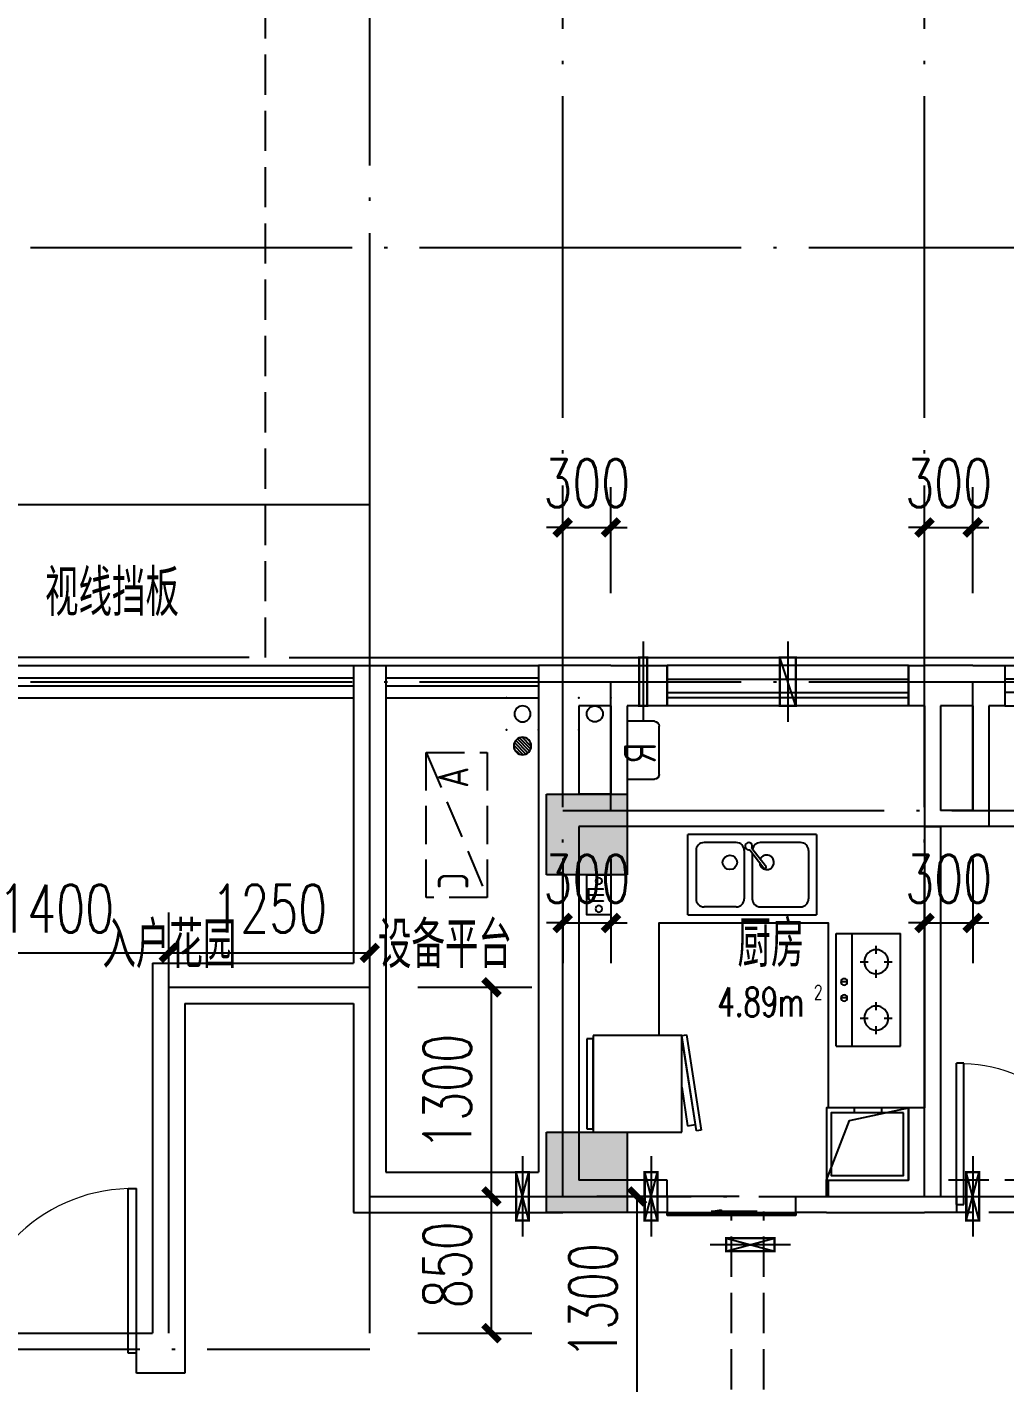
# Model space of a CAD drawing. Extents: x 41972 to 370663, y -1070170 to -56660.
# Drawn here: x 260716 to 266797, y -126546 to -118116 of the extents above; entities that cross this region are included whole.
import ezdxf

# ---------------------------------------------------------------- set-up
doc = ezdxf.new("R2010")
doc.units = 0
doc.header["$LTSCALE"] = 1000
doc.header["$MEASUREMENT"] = 0
for name, pattern in [('110-bz$0$DASH', [0.35, 0.25, -0.1]), ('CG-BZC$0$DASH', [0.35, 0.25, -0.1]), ('DASH', [0.35, 0.25, -0.1]), ('DOTE', [2.42, 2, -0.2, 0.02, -0.2]), ('loutai2-osc$0$DASH', [0.35, 0.25, -0.1])]:
    doc.linetypes.add(name, pattern=pattern)
doc.layers.get('Defpoints').update_dxf_attribs({"color": 250})
for name, color, linetype in [('110-bz$0$A-WALL-墙', 4, 'Continuous'), ('110-bz$0$A-WINDOW-门窗', 2, 'Continuous'), ('110-bz$0$A-排烟道', 8, 'Continuous'), ('110-bz$0$A-栏杆、扶手', 163, 'Continuous'), ('110-bz$0$A-洁具及厨具', 157, 'Continuous'), ('110-bz$0$A-看线（阳台、空调板、线脚、雨棚等）', 11, 'Continuous'), ('110-bz$0$A-空调', 157, '110-bz$0$DASH'), ('A-AXIS_轴号', 3, 'Continuous'), ('A-COLUMN_结构柱', 4, 'Continuous'), ('A-DOTE_轴线', 215, 'DOTE'), ('A-METAL_金属构件', 137, 'Continuous'), ('A-OVER_看线', 253, 'Continuous'), ('A-PUB_DIM_细部尺寸', 64, 'Continuous'), ('A-PUB_HATCH_柱填充', 9, 'Continuous'), ('A-WALL-墙', 4, 'Continuous'), ('A-套管', 140, 'Continuous'), ('A-投影线', 5, 'DASH'), ('A-看线（阳台、空调板、线脚、雨棚等）', 11, 'Continuous'), ('CG-BZC$0$A-套管', 140, 'Continuous'), ('HXwz$0$A-房间名称', 31, 'Continuous'), ('loutai2-osc$0$A-房间名称', 31, 'Continuous'), ('loutai2-osc$0$A-投影线', 5, 'loutai2-osc$0$DASH'), ('loutai2-osc$0$A-看线（阳台、空调板、线脚、雨棚等）', 11, 'Continuous'), ('SG-BZC$0$A-立管', 6, 'Continuous'), ('WALL', 9, 'Continuous')]:
    doc.layers.add(name, color=color, linetype=linetype)
doc.styles.add('110-bz$0$UDG-ALL-01', font='tssdeng.shx', dxfattribs={"width": 0.8, "bigfont": 'hztxt.shx'})
doc.styles.add('_TCH_DIM_T3', font='SIMPLEX', dxfattribs={"width": 0.705882, "bigfont": 'GBCBIG.shx'})
doc.styles.add('HXwz$0$_TCH_SPACE', font='SIMPLEX', dxfattribs={"bigfont": 'GBCBIG'})
doc.styles.add('loutai2-osc$0$_TCH_SPACE', font='SIMPLEX', dxfattribs={"bigfont": 'GBCBIG'})
doc.dimstyles.new('_TCH_ARCH&&100', dxfattribs={"dimtxt": 297.5, "dimasz": 100, "dimexe": 250, "dimexo": 300, "dimgap": 126.25, "dimtad": 1, "dimdec": 0, "dimzin": 0, "dimdsep": 46, "dimtxsty": '_TCH_DIM_T3', "dimblk": 'ARCHTICK', "dimcen": 0.09, "dimclrt": 7, "dimazin": 2, "dimtfac": 1, "dimtdec": 0, "dimtix": 1, "dimtmove": 2, "dimatfit": 3, "dimfxl": 100, "dimtolj": 1, "dimtzin": 0, "dimarcsym": 0})

# ---------------------------------------------------------------- blocks, each defined once
blk = doc.blocks.new('loutai2-osc')
at = {"layer": '110-bz$0$A-栏杆、扶手'}
for p, q in [((3850, 125), (1400, 125)), ((3850, 75), (1400, 75))]:
    blk.add_line(p, q, dxfattribs=at)
at = {"layer": 'A-看线（阳台、空调板、线脚、雨棚等）', "color": 8}
blk.add_line((2050, 250), (3850, 250), dxfattribs=at)
at = {"layer": 'loutai2-osc$0$A-投影线'}
blk.add_lwpolyline([(16150, 200), (16150, 6450, 0.414214), (15500, 7100), (2600, 7100, 0.414214), (1950, 6450), (1950, 200)], format="xyb", dxfattribs=at)
at = {"layer": 'loutai2-osc$0$A-看线（阳台、空调板、线脚、雨棚等）'}
for p, q in [((3850, 200), (1400, 200)), ((3850, 0), (1400, 0))]:
    blk.add_line(p, q, dxfattribs=at)
blk.add_lwpolyline([(1300, 250), (1300, 1200), (5200, 1200)], dxfattribs=at)
blk = doc.blocks.new('110-bz$0$A-Kitchen-111')
at = {"layer": '110-bz$0$A-排烟道'}
for p, q in [((420, 335), (450, 335)), ((420, 165), (450, 165))]:
    blk.add_line(p, q, dxfattribs=at)
for points in [[(450, 0), (450, 510), (0, 510), (0, 0)], [(420, 30), (420, 480), (30, 480), (30, 30)]]:
    blk.add_lwpolyline(points, close=True, dxfattribs=at)
blk.add_lwpolyline([(0, 510), (371.7, 366.1), (450, 0)], dxfattribs=at)
blk = doc.blocks.new('110-bz$0$A-Kitchen-4')
at = {"layer": '110-bz$0$A-洁具及厨具'}
for p, q in [((-400, -500), (-400, 0)), ((400, 0), (-400, 0)), ((400, 0), (400, -500)), ((-100, -50), (-300, -50)), ((300, -50), (50, -50)), ((-350, -100), (-350, -400)), ((-50, -100), (-50, -400)), ((-16.2, -94.2), (66.5, -200.7)), ((-3.5, -84.4), (79.2, -190.9)), ((0, -115), (0, -400)), ((350, -100), (350, -400)), ((-400, -500), (400, -500)), ((-100, -450), (-300, -450)), ((50, -450), (300, -450))]:
    blk.add_line(p, q, dxfattribs=at)
for centre, major_axis, start_param, end_param in [((-300, -100), (0, 50), 0.000591, 1.571387), ((-100, -100), (0, 50), 4.711798, 6.282594), ((-22.7, -72.7), (-0.2, 22.5), 4.156064, 9.712232), ((50, -100), (0, 50), -0.000202, 1.373206), ((300, -100), (0, 50), 4.711798, 6.282594), ((-139.5, -173.1), (0, 45), 4.711392, 10.994577), ((89.5, -173.1), (0.1, 45), 1.556657, 7.383522), ((76.5, -200.5), (0, 10), 1.588727, 6.019143), ((-300, -400), (0, 50), 1.570205, 3.141002), ((-100, -400), (0, 50), 3.142184, 4.71298), ((50, -400), (0, 50), 1.570205, 3.141002), ((300, -400), (0, 50), 3.142184, 4.71298)]:
    blk.add_ellipse(centre, major_axis=major_axis, ratio=1, start_param=start_param, end_param=end_param, dxfattribs=at)
blk = doc.blocks.new('110-bz$0$A-Kitchen-1')
at = {"layer": '110-bz$0$A-洁具及厨具'}
for p, q in [((-350, -100), (350, -100)), ((-350, -500), (-350, -100)), ((-175, -200), (-175, -150)), ((175, -200), (175, -150)), ((350, -500), (350, -100)), ((-275, -250), (-225, -250)), ((-125, -250), (-75, -250)), ((75, -250), (125, -250)), ((225, -250), (275, -250)), ((-175, -350), (-175, -300)), ((175, -350), (175, -300)), ((-350, -400), (350, -400)), ((-350, -500), (350, -500)), ((-50, -430), (-50, -470)), ((50, -430), (50, -470))]:
    blk.add_line(p, q, dxfattribs=at)
for centre, radius in [((-175, -250), 75), ((175, -250), 75), ((-50, -450), 20), ((50, -450), 20)]:
    blk.add_circle(centre, radius, dxfattribs=at)
blk = doc.blocks.new('110-bz$0$燃气挂表')
at = {"layer": '110-bz$0$A-洁具及厨具'}
blk.add_lwpolyline([(0, 0), (0, -150), (250, -150), (250, 0)], close=True, dxfattribs=at)
for centre in [(39.1, -75), (212.2, -75)]:
    blk.add_circle(centre, 20, dxfattribs=at)
at = {"layer": '110-bz$0$A-洁具及厨具', "style": '110-bz$0$UDG-ALL-01', "width": 0.8}
blk.add_text('m', height=150, dxfattribs=at).set_placement((72.4, -109.5))
blk = doc.blocks.new('110-bz$0$A-Kitchen-5')
at = {"layer": '110-bz$0$A-洁具及厨具'}
for p, q in [((-180, 0), (-180, 170)), ((-150, 200), (150, 200)), ((180, 170), (180, 0)), ((180, 0), (-180, 0))]:
    blk.add_line(p, q, dxfattribs=at)
for centre, start, end in [((-150, 170), 90, 180), ((150, 170), 0, 90)]:
    blk.add_arc(centre, 30, start, end, dxfattribs=at)
at = {"layer": '110-bz$0$A-洁具及厨具', "style": '110-bz$0$UDG-ALL-01', "width": 0.8}
blk.add_text('R', height=200, rotation=180, dxfattribs=at).set_placement((46.5, 180.5))
blk = doc.blocks.new('110-bz$0$A-Kitchen-6')
at = {"layer": '110-bz$0$A-洁具及厨具'}
for p, q in [((-288.4, 761.1), (-293, 731.5)), ((304.6, 669.6), (-288.4, 761.1)), ((-293, 731.5), (300, 640)), ((-261.1, 676.9), (-253.6, 725.4)), ((-21.7, 640), (-261.1, 676.9)), ((-253.6, 725.4), (263.3, 645.7)), ((-300, 640), (300, 640)), ((-300, 90), (-300, 640)), ((263.3, 645.7), (262.4, 640)), ((300, 640), (304.6, 669.6)), ((300, 640), (300, 90)), ((300, 90), (-300, 90)), ((-280, 90), (280, 90)), ((-280, 50), (-280, 90)), ((280, 90), (280, 50)), ((280, 50), (-280, 50))]:
    blk.add_line(p, q, dxfattribs=at)
blk = doc.blocks.new('110-bz$0$冰箱1')
at = {"layer": '110-bz$0$A-洁具及厨具', "xscale": -1, "rotation": 180}
blk.add_blockref('110-bz$0$A-Kitchen-6', (0, 0), dxfattribs=at)
blk = doc.blocks.new('110-bz$0$ktsw')
at = {"layer": '110-bz$0$A-空调'}
blk.add_line((0, 0), (950, -400), dxfattribs=at)
blk.add_lwpolyline([(0, -400), (950, -400), (950, 0), (0, 0)], close=True, dxfattribs=at)
at = {"layer": '110-bz$0$A-洁具及厨具', "style": '110-bz$0$UDG-ALL-01', "width": 0.8}
for s, p in [('A', (93.9, -276.2)), ('C', (785.1, -276.2))]:
    blk.add_text(s, height=200, dxfattribs=at).set_placement(p)
blk = doc.blocks.new('110-bz$0$$DorLib2D$00000129')
at = {"color": 0, "linetype": 'Continuous'}
for p, q in [((-0.5, 0.545), (-0.5, 0.687)), ((-0.5, 0.687), (0.5, 0.687)), ((0.5, 0.687), (0.5, 0.545)), ((0.5, 0.545), (-0.5, 0.545)), ((-0.5, 0.5), (-0.5, 0.545)), ((0.5, 0.5), (0.5, 0.545)), ((-0.2, 0.437), (0.158, 0.437)), ((0.08, 0.341), (0.08, 0.437)), ((0.158, 0.437), (0.08, 0.341))]:
    blk.add_line(p, q, dxfattribs=at)
blk = doc.blocks.new('110-bz$0$$WINLIB2D$00000001')
at = {"color": 0}
for points in [[(-0.5, 0.5), (-0.5, -0.5)], [(-0.5, 0.5), (0.5, 0.5)], [(0.5, -0.5), (0.5, 0.5)], [(0.5, 0.1667), (-0.5, 0.1667)], [(0.5, -0.1667), (-0.5, -0.1667)], [(-0.5, -0.5), (0.5, -0.5)]]:
    blk.add_lwpolyline(points, dxfattribs=at)
blk = doc.blocks.new('110-bz$0$$DorLib2D$00000001')
for p, q in [((0.45, 0.975), (0.5, 0.975)), ((0.45, 0), (0.45, 0.975)), ((0.5, 0), (0.5, 0.975)), ((0.5, 0), (0.45, 0))]:
    blk.add_line(p, q)
at = {"lineweight": 13}
blk.add_arc((0.475, 0), 0.975, 91.46928, 180, dxfattribs=at)
blk = doc.blocks.new('110-bz')
at = {"layer": '110-bz$0$A-WALL-墙'}
for p, q in [((5300, 7900), (5100, 7900)), ((5100, 7900), (5100, 7650)), ((5300, 7900), (5600, 7900)), ((5700, 7900), (5600, 7900)), ((5700, 7650), (5700, 7900)), ((7550, 7900), (7200, 7900)), ((7200, 7900), (7200, 7650)), ((7550, 7900), (8000, 7900)), ((8000, 7900), (8000, 7000)), ((8950, 7900), (8950, 5900)), ((9150, 7900), (8950, 7900)), ((9150, 7900), (9150, 6050)), ((5100, 7650), (5200, 7650)), ((5200, 7650), (5200, 6900)), ((5300, 7650), (5300, 7000)), ((5300, 7650), (5500, 7650)), ((5500, 7650), (5500, 7000)), ((5600, 7650), (5600, 6900)), ((5600, 7650), (5700, 7650)), ((7200, 7650), (7450, 7650)), ((7450, 7650), (7450, 6900)), ((7550, 7650), (7550, 7100)), ((7550, 7650), (7750, 7650)), ((7750, 7650), (7750, 7100)), ((7550, 7100), (7750, 7100)), ((5300, 7000), (5500, 7000)), ((8000, 7000), (8000, 4750)), ((5200, 6900), (5600, 6900)), ((5500, 6900), (5500, 5150)), ((5600, 6900), (5500, 6900)), ((5600, 6900), (5600, 5150)), ((7450, 6900), (7750, 6900)), ((7750, 6900), (7750, 4700)), ((10400, 6050), (9150, 6050)), ((10400, 6050), (10400, 3750)), ((8950, 5900), (8950, 4750)), ((10200, 5800), (9150, 5800)), ((9150, 5800), (9150, 4500)), ((10200, 5800), (10200, 3500)), ((8950, 4750), (8000, 4750)), ((7200, 4600), (7200, 4700)), ((7200, 4700), (7750, 4700)), ((5500, 4600), (5400, 4600)), ((5400, 4600), (5400, 4500)), ((6400, 4600), (6210, 4600)), ((6400, 4500), (6400, 4600)), ((7200, 4600), (7200, 4500)), ((5400, 4500), (5600, 4500)), ((6210, 4500), (6400, 4500)), ((7200, 4500), (7850, 4500)), ((9150, 4500), (7850, 4500)), ((10500, 3750), (10400, 3750)), ((10500, 3500), (10500, 3750)), ((10200, 3500), (10500, 3500))]:
    blk.add_line(p, q, dxfattribs=at)
at = {"layer": '110-bz$0$A-WINDOW-门窗'}
for p, q in [((3800, 6900), (5500, 6900)), ((5400, 4600), (4500, 4600)), ((7200, 4500), (6400, 4500)), ((11550, 3750), (10500, 3750))]:
    blk.add_line(p, q, dxfattribs=at)
blk.add_lwpolyline([(5600, 6900), (7700, 6900)], dxfattribs=at)
at = {"layer": '110-bz$0$A-栏杆、扶手'}
for p, q in [((8950, 7825), (8000, 7825)), ((8950, 7775), (8000, 7775)), ((5700, 7700), (7200, 7700)), ((5700, 7650), (7200, 7650))]:
    blk.add_line(p, q, dxfattribs=at)
at = {"layer": '110-bz$0$A-洁具及厨具'}
for points in [[(7250, 5600), (7250, 6300), (6200, 6300), (6200, 5150)], [(6200, 4700), (6200, 4600), (6200, 4600)]]:
    blk.add_lwpolyline(points, dxfattribs=at)
at = {"layer": '110-bz$0$A-看线（阳台、空调板、线脚、雨棚等）'}
for p, q in [((8950, 7900), (8000, 7900)), ((8950, 7700), (8000, 7700))]:
    blk.add_line(p, q, dxfattribs=at)
at = {"layer": 'A-WALL-墙'}
for p, q in [((5500, 5150), (5500, 4600)), ((5600, 5150), (5700, 5150)), ((5700, 5150), (5700, 4700)), ((6210, 4700), (5700, 4700)), ((6210, 4600), (6210, 4700)), ((6210, 4500), (5600, 4500))]:
    blk.add_line(p, q, dxfattribs=at)
at = {"layer": 'A-投影线'}
for p, q in [((3800, 4700), (5500, 4700)), ((4600, 4500), (5400, 4500)), ((6600, 3400), (6600, 4506.2)), ((6800, 3400), (6800, 4506.2))]:
    blk.add_line(p, q, dxfattribs=at)
at = {"layer": '110-bz$0$A-WINDOW-门窗', "yscale": 250, "zscale": 250}
for p, xscale in [((4700, 7775), -800), ((6450, 7775), 1500)]:
    blk.add_blockref('110-bz$0$$WINLIB2D$00000001', p, dxfattribs=dict(at, xscale=xscale))
at = {"layer": '110-bz$0$A-WINDOW-门窗', "rotation": 180}
for name, p, xscale, yscale, zscale in [('110-bz$0$$DorLib2D$00000001', (4950, 4550), -900, -900, 100), ('110-bz$0$$DorLib2D$00000001', (11025, 3625), 1050, -1050, 250), ('110-bz$0$$DorLib2D$00000129', (6800, 4550), -800, 100, 100)]:
    blk.add_blockref(name, p, dxfattribs=dict(at, xscale=xscale, yscale=yscale, zscale=zscale))
at = {"layer": '110-bz$0$A-排烟道', "xscale": -1, "rotation": 270}
blk.add_blockref('110-bz$0$A-Kitchen-111', (5700, 4700), dxfattribs=at)
at = {"layer": '110-bz$0$A-洁具及厨具'}
for name, p, rotation in [('110-bz$0$A-Kitchen-5', (7450, 7373.9), 90), ('110-bz$0$燃气挂表', (7700, 6600), 270), ('110-bz$0$A-Kitchen-1', (5650, 5883.7), 90)]:
    blk.add_blockref(name, p, dxfattribs=dict(at, rotation=rotation))
at = {"layer": '110-bz$0$A-洁具及厨具', "xscale": -1}
blk.add_blockref('110-bz$0$A-Kitchen-4', (6670.9, 6850), dxfattribs=at)
at = {"layer": '110-bz$0$A-洁具及厨具', "xscale": -1, "rotation": 270}
blk.add_blockref('110-bz$0$冰箱1', (7750, 5300), dxfattribs=at)
at = {"layer": '110-bz$0$A-空调', "xscale": 0.95, "yscale": 0.95, "zscale": 0.95, "rotation": 270}
blk.add_blockref('110-bz$0$ktsw', (8698.8, 7360.3), dxfattribs=at)
blk = doc.blocks.new('SG-BZC$0$立管%%c100')
at = {"layer": 'SG-BZC$0$A-立管'}
blk.add_circle((100, -100), 50, dxfattribs=at)
for p in [(0, 0), (200, 0), (0, -200), (200, -200)]:
    blk.add_point(p, dxfattribs=at)
blk = doc.blocks.new('SG-BZC$0$地漏')
at = {"layer": 'SG-BZC$0$A-立管'}
h = blk.add_hatch(dxfattribs=at)
h.set_pattern_fill('ANSI31', color=256, scale=10, style=0)
h.set_pattern_definition([(45, (7991.956, -606365.85), (-11.22532015, 11.22532015), [])])
edge = h.paths.add_edge_path()
edge.add_arc((0, 0), 60, 0, 360)
blk.add_circle((0, 0), 60, dxfattribs=at)
blk = doc.blocks.new('SG-BZC')
at = {"layer": 'SG-BZC$0$A-立管', "xscale": -0.9979199999999996, "yscale": 0.9979199999999996, "zscale": 0.9979199999999996}
blk.add_blockref('SG-BZC$0$立管%%c100', (-3800, 8800), dxfattribs=at)
at = {"layer": 'SG-BZC$0$A-立管', "rotation": 179.9999999999962}
for name, p, xscale, yscale, zscale in [('SG-BZC$0$立管%%c100', (-3350.4, 8600.4), 0.9979199999999996, 0.9979199999999996, 0.9979199999999996), ('SG-BZC$0$地漏', (-3450.2, 8500.2), 0.9071999999999998, 0.9071999999999998, 0.9071999999999998)]:
    blk.add_blockref(name, p, dxfattribs=dict(at, xscale=xscale, yscale=yscale, zscale=zscale))
blk = doc.blocks.new('CG-BZC$0$P-套管（燃气）')
at = {"layer": 'CG-BZC$0$A-套管'}
blk.add_line((250, 0), (-250, 0), dxfattribs=at)
at = {"layer": 'CG-BZC$0$A-套管', "linetype": 'CG-BZC$0$DASH', "ltscale": 0.5, "const_width": 15}
blk.add_lwpolyline([(-150, 25), (150, 25), (150, -25), (-150, -25)], close=True, dxfattribs=at)
blk = doc.blocks.new('CG-BZC$0$P-套管（燃气排风洞）')
at = {"layer": 'CG-BZC$0$A-套管'}
h = blk.add_hatch(dxfattribs=at)
h.set_pattern_fill('ANSI31', color=256, scale=200, angle=180)
h.set_pattern_definition([(225, (-1797883.18, -126410.16), (224.506403, -224.506403), [])])
h.paths.add_polyline_path([(0, 0), (-150, 0), (-150, -50), (0, 0)])
h = blk.add_hatch(dxfattribs=at)
h.set_pattern_fill('ANSI31', color=256, scale=200, angle=180)
h.set_pattern_definition([(225, (2559918.48, 184670.97), (224.506403, -224.506403), [])])
h.paths.add_polyline_path([(0, 0), (150, 0), (150, 50), (0, 0)])
blk.add_line((-250, 0), (250, 0), dxfattribs=at)
at = {"layer": 'CG-BZC$0$A-套管', "const_width": 15}
blk.add_lwpolyline([(150, 50), (-150, 50), (-150, -50), (150, -50)], close=True, dxfattribs=at)
at = {"layer": 'CG-BZC$0$A-套管'}
blk.add_lwpolyline([(150, 50), (-150, -50)], dxfattribs=at)
blk = doc.blocks.new('P-套管（空调预留洞低位）')
at = {"layer": 'A-套管', "ltscale": 0.5}
blk.add_line((250, 0), (-250, 0), dxfattribs=at)
at = {"layer": 'A-套管', "linetype": 'DASH', "ltscale": 0.5, "const_width": 15}
blk.add_lwpolyline([(-150, 40), (150, 40), (150, -40), (-150, -40)], close=True, dxfattribs=at)
at = {"layer": 'A-套管', "ltscale": 0.5}
for points in [[(-150, 40), (150, -40)], [(-150, -40), (150, 40)]]:
    blk.add_lwpolyline(points, dxfattribs=at)
blk = doc.blocks.new('CG-BZC')
at = {"layer": 'A-套管', "xscale": -1, "rotation": 270}
for p in [(3039.7, -3200), (5039.7, -3200), (5839.7, -3200)]:
    blk.add_blockref('P-套管（空调预留洞低位）', p, dxfattribs=at)
at = {"layer": 'A-套管', "xscale": -1}
blk.add_blockref('P-套管（空调预留洞低位）', (4423.1, -3500.4), dxfattribs=at)
at = {"layer": 'CG-BZC$0$A-套管', "xscale": -1}
for name, p, rotation in [('CG-BZC$0$P-套管（燃气排风洞）', (4189.7, 0), 90), ('CG-BZC$0$P-套管（燃气）', (5089.7, 0), 270)]:
    blk.add_blockref(name, p, dxfattribs=dict(at, rotation=rotation))
blk = doc.blocks.new('A$C18840BC2')
at = {"layer": 'A-PUB_HATCH_柱填充'}
for points in [[(3850, 8600), (3850, 8100), (4350, 8100), (4350, 8600), (3850, 8600)], [(3850, 6500), (3850, 6000), (4350, 6000), (4350, 6500), (3850, 6500)]]:
    blk.add_hatch(color=256, dxfattribs=at).paths.add_polyline_path(points)
at = {"layer": 'A-COLUMN_结构柱'}
for p, q in [((3850, 8600), (3850, 8100)), ((4350, 8600), (3850, 8600)), ((4350, 8100), (4350, 8600)), ((3850, 8100), (4350, 8100)), ((3850, 6500), (3850, 6000)), ((4350, 6500), (3850, 6500)), ((4350, 6000), (4350, 6500)), ((3850, 6000), (4350, 6000))]:
    blk.add_line(p, q, dxfattribs=at)
blk = doc.blocks.new('_ArchTick')
at = {"color": 0, "linetype": 'ByBlock', "const_width": 0.4}
blk.add_lwpolyline([(-0.5, -0.5), (0.5, 0.5)], dxfattribs=at)
blk = doc.blocks.new('*D5124')
at = {"layer": 'A-AXIS_轴号', "color": 0, "lineweight": -2, "transparency": 16777216}
for p, q in [((38246.7, 16300), (37363, 16300)), ((37613, 15000), (37613, 16300)), ((38246.7, 15000), (37363, 15000))]:
    blk.add_line(p, q, dxfattribs=at)
at = {"layer": 'Defpoints', "color": 0, "transparency": 16777216}
for p in [(37613, 16300), (38546.7, 16300), (38546.7, 15000)]:
    blk.add_point(p, dxfattribs=at)
at = {"layer": 'A-AXIS_轴号', "color": 0, "lineweight": -2, "transparency": 16777216, "xscale": 100, "yscale": 100, "zscale": 100}
for p, rotation in [((37613, 16300), 90), ((37613, 15000), 270)]:
    blk.add_blockref('_ArchTick', p, dxfattribs=dict(at, rotation=rotation))
at = {"layer": 'A-AXIS_轴号', "color": 7, "transparency": 16777216, "insert": (37338, 15650), "char_height": 297.5, "attachment_point": 5, "rotation": 90, "style": '_TCH_DIM_T3'}
blk.add_mtext('\\A1;1300', dxfattribs=at)
blk = doc.blocks.new('*D5125')
at = {"layer": 'A-AXIS_轴号', "color": 0, "lineweight": -2, "transparency": 16777216}
for p, q in [((36250, 16300), (36957.2, 16300)), ((36707.2, 15450), (36707.2, 16300)), ((36250, 15450), (36957.2, 15450))]:
    blk.add_line(p, q, dxfattribs=at)
at = {"layer": 'Defpoints', "color": 0, "transparency": 16777216}
for p in [(35950, 16300), (36707.2, 16300), (35950, 15450)]:
    blk.add_point(p, dxfattribs=at)
at = {"layer": 'A-AXIS_轴号', "color": 0, "lineweight": -2, "transparency": 16777216, "xscale": 100, "yscale": 100, "zscale": 100}
for p, rotation in [((36707.2, 16300), 90), ((36707.2, 15450), 270)]:
    blk.add_blockref('_ArchTick', p, dxfattribs=dict(at, rotation=rotation))
at = {"layer": 'A-AXIS_轴号', "color": 7, "transparency": 16777216, "insert": (36432.2, 15875), "char_height": 297.5, "attachment_point": 5, "rotation": 90, "style": '_TCH_DIM_T3'}
blk.add_mtext('\\A1;850', dxfattribs=at)
blk = doc.blocks.new('*D5126')
at = {"layer": 'A-AXIS_轴号', "color": 0, "lineweight": -2, "transparency": 16777216}
for p, q in [((36250, 17600), (36957.2, 17600)), ((36707.2, 16300), (36707.2, 17600)), ((36250, 16300), (36957.2, 16300))]:
    blk.add_line(p, q, dxfattribs=at)
at = {"layer": 'Defpoints', "color": 0, "transparency": 16777216}
for p in [(35950, 17600), (36707.2, 17600), (35950, 16300)]:
    blk.add_point(p, dxfattribs=at)
at = {"layer": 'A-AXIS_轴号', "color": 0, "lineweight": -2, "transparency": 16777216, "xscale": 100, "yscale": 100, "zscale": 100}
for p, rotation in [((36707.2, 17600), 90), ((36707.2, 16300), 270)]:
    blk.add_blockref('_ArchTick', p, dxfattribs=dict(at, rotation=rotation))
at = {"layer": 'A-AXIS_轴号', "color": 7, "transparency": 16777216, "insert": (36432.2, 16950), "char_height": 297.5, "attachment_point": 5, "rotation": 90, "style": '_TCH_DIM_T3'}
blk.add_mtext('\\A1;1300', dxfattribs=at)
blk = doc.blocks.new('*D5131')
at = {"layer": 'A-AXIS_轴号', "color": 0, "lineweight": -2, "transparency": 16777216}
for p, q in [((34700, 17410.6), (34700, 18064.5)), ((35950, 17410.6), (35950, 18064.5)), ((34700, 17814.5), (35950, 17814.5))]:
    blk.add_line(p, q, dxfattribs=at)
at = {"layer": 'Defpoints', "color": 0, "transparency": 16777216}
for p in [(35950, 17814.5), (34700, 17110.6), (35950, 17110.6)]:
    blk.add_point(p, dxfattribs=at)
at = {"layer": 'A-AXIS_轴号', "color": 0, "lineweight": -2, "transparency": 16777216, "xscale": 100, "yscale": 100, "zscale": 100, "rotation": 180}
blk.add_blockref('_ArchTick', (34700, 17814.5), dxfattribs=at)
at = {"layer": 'A-AXIS_轴号', "color": 0, "lineweight": -2, "transparency": 16777216, "xscale": 100, "yscale": 100, "zscale": 100}
blk.add_blockref('_ArchTick', (35950, 17814.5), dxfattribs=at)
at = {"layer": 'A-AXIS_轴号', "color": 7, "transparency": 16777216, "insert": (35325, 18089.5), "char_height": 297.5, "attachment_point": 5, "style": '_TCH_DIM_T3'}
blk.add_mtext('\\A1;1250', dxfattribs=at)
blk = doc.blocks.new('*D5132')
at = {"layer": 'A-AXIS_轴号', "color": 0, "lineweight": -2, "transparency": 16777216}
for p, q in [((33300, 17410.6), (33300, 18064.5)), ((34700, 17410.6), (34700, 18064.5)), ((33300, 17814.5), (34700, 17814.5))]:
    blk.add_line(p, q, dxfattribs=at)
at = {"layer": 'Defpoints', "color": 0, "transparency": 16777216}
for p in [(34700, 17814.5), (33300, 17110.6), (34700, 17110.6)]:
    blk.add_point(p, dxfattribs=at)
at = {"layer": 'A-AXIS_轴号', "color": 0, "lineweight": -2, "transparency": 16777216, "xscale": 100, "yscale": 100, "zscale": 100, "rotation": 180}
blk.add_blockref('_ArchTick', (33300, 17814.5), dxfattribs=at)
at = {"layer": 'A-AXIS_轴号', "color": 0, "lineweight": -2, "transparency": 16777216, "xscale": 100, "yscale": 100, "zscale": 100}
blk.add_blockref('_ArchTick', (34700, 17814.5), dxfattribs=at)
at = {"layer": 'A-AXIS_轴号', "color": 7, "transparency": 16777216, "insert": (34000, 18089.5), "char_height": 297.5, "attachment_point": 5, "style": '_TCH_DIM_T3'}
blk.add_mtext('\\A1;1400', dxfattribs=at)
blk = doc.blocks.new('*D5214')
at = {"layer": 'A-PUB_DIM_细部尺寸', "color": 0, "lineweight": -2, "transparency": 16777216}
for p, q in [((37150, 18400), (37150, 17750)), ((37450, 18400), (37450, 17750)), ((37150, 18000), (37050, 18000)), ((37150, 18000), (37450, 18000)), ((37450, 18000), (37550, 18000))]:
    blk.add_line(p, q, dxfattribs=at)
at = {"layer": 'Defpoints', "color": 0, "transparency": 16777216}
for p in [(37150, 18700), (37450, 18700), (37450, 18000)]:
    blk.add_point(p, dxfattribs=at)
at = {"layer": 'A-PUB_DIM_细部尺寸', "color": 0, "lineweight": -2, "transparency": 16777216, "xscale": 100, "yscale": 100, "zscale": 100}
blk.add_blockref('_ArchTick', (37150, 18000), dxfattribs=at)
at = {"layer": 'A-PUB_DIM_细部尺寸', "color": 0, "lineweight": -2, "transparency": 16777216, "xscale": 100, "yscale": 100, "zscale": 100, "rotation": 180}
blk.add_blockref('_ArchTick', (37450, 18000), dxfattribs=at)
at = {"layer": 'A-PUB_DIM_细部尺寸', "color": 7, "transparency": 16777216, "insert": (37300, 18275), "char_height": 297.5, "attachment_point": 5, "style": '_TCH_DIM_T3'}
blk.add_mtext('\\A1;300', dxfattribs=at)
blk = doc.blocks.new('*D5215')
at = {"layer": 'A-PUB_DIM_细部尺寸', "color": 0, "lineweight": -2, "transparency": 16777216}
for p, q in [((39400, 18400), (39400, 17750)), ((39700, 18400), (39700, 17750)), ((39400, 18000), (39300, 18000)), ((39400, 18000), (39700, 18000)), ((39700, 18000), (39800, 18000))]:
    blk.add_line(p, q, dxfattribs=at)
at = {"layer": 'Defpoints', "color": 0, "transparency": 16777216}
for p in [(39400, 18700), (39700, 18700), (39700, 18000)]:
    blk.add_point(p, dxfattribs=at)
at = {"layer": 'A-PUB_DIM_细部尺寸', "color": 0, "lineweight": -2, "transparency": 16777216, "xscale": 100, "yscale": 100, "zscale": 100}
blk.add_blockref('_ArchTick', (39400, 18000), dxfattribs=at)
at = {"layer": 'A-PUB_DIM_细部尺寸', "color": 0, "lineweight": -2, "transparency": 16777216, "xscale": 100, "yscale": 100, "zscale": 100, "rotation": 180}
blk.add_blockref('_ArchTick', (39700, 18000), dxfattribs=at)
at = {"layer": 'A-PUB_DIM_细部尺寸', "color": 7, "transparency": 16777216, "insert": (39550, 18275), "char_height": 297.5, "attachment_point": 5, "style": '_TCH_DIM_T3'}
blk.add_mtext('\\A1;300', dxfattribs=at)
blk = doc.blocks.new('HXwz')
at = {"layer": 'HXwz$0$A-房间名称', "style": 'HXwz$0$_TCH_SPACE'}
for s, p in [('入户花园', (122687.4, 6019.9)), ('设备平台', (124401.5, 6019.9)), ('厨房', (126636.8, 6026.7))]:
    blk.add_text(s, height=289.36, dxfattribs=at).set_placement(p)
at = {"layer": 'HXwz$0$A-房间名称', "style": 'HXwz$0$_TCH_SPACE', "width": 0.705882}
for s, height, p in [('2', 89.2, (127112.1, 5824.5)), ('4.89m', 178.5, (126512.1, 5719.5))]:
    blk.add_text(s, height=height, dxfattribs=at).set_placement(p)
at = {"layer": 'loutai2-osc$0$A-房间名称', "style": 'loutai2-osc$0$_TCH_SPACE'}
blk.add_text('视线挡板', height=289.36, dxfattribs=at).set_placement((122330.4, 8208.3))
blk = doc.blocks.new('e32')
at = {"layer": 'A-OVER_看线'}
blk.add_lwpolyline([(89596.4, 184615.4), (84096.4, 184615.4)], dxfattribs=at)
blk = doc.blocks.new('*D6447')
at = {"layer": 'A-PUB_DIM_细部尺寸', "color": 0, "lineweight": -2, "transparency": 16777216}
for p, q in [((266297, -121636.5), (266297, -120977.3)), ((266597, -121636.5), (266597, -120977.3)), ((266297, -121227.3), (266197, -121227.3)), ((266297, -121227.3), (266597, -121227.3)), ((266597, -121227.3), (266697, -121227.3))]:
    blk.add_line(p, q, dxfattribs=at)
at = {"layer": 'Defpoints', "color": 0, "transparency": 16777216}
for p in [(266597, -121227.3), (266297, -121936.5), (266597, -121936.5)]:
    blk.add_point(p, dxfattribs=at)
at = {"layer": 'A-PUB_DIM_细部尺寸', "color": 0, "lineweight": -2, "transparency": 16777216, "xscale": 100, "yscale": 100, "zscale": 100}
blk.add_blockref('_ArchTick', (266297, -121227.3), dxfattribs=at)
at = {"layer": 'A-PUB_DIM_细部尺寸', "color": 0, "lineweight": -2, "transparency": 16777216, "xscale": 100, "yscale": 100, "zscale": 100, "rotation": 180}
blk.add_blockref('_ArchTick', (266597, -121227.3), dxfattribs=at)
at = {"layer": 'A-PUB_DIM_细部尺寸', "color": 7, "transparency": 16777216, "insert": (266447, -120952.3), "char_height": 297.5, "attachment_point": 5, "style": '_TCH_DIM_T3'}
blk.add_mtext('\\A1;300', dxfattribs=at)
blk = doc.blocks.new('*D6448')
at = {"layer": 'A-PUB_DIM_细部尺寸', "color": 0, "lineweight": -2, "transparency": 16777216}
for p, q in [((264047, -121636.5), (264047, -120977.3)), ((264347, -121636.5), (264347, -120977.3)), ((264047, -121227.3), (263947, -121227.3)), ((264047, -121227.3), (264347, -121227.3)), ((264347, -121227.3), (264447, -121227.3))]:
    blk.add_line(p, q, dxfattribs=at)
at = {"layer": 'Defpoints', "color": 0, "transparency": 16777216}
for p in [(264347, -121227.3), (264047, -121936.5), (264347, -121936.5)]:
    blk.add_point(p, dxfattribs=at)
at = {"layer": 'A-PUB_DIM_细部尺寸', "color": 0, "lineweight": -2, "transparency": 16777216, "xscale": 100, "yscale": 100, "zscale": 100}
blk.add_blockref('_ArchTick', (264047, -121227.3), dxfattribs=at)
at = {"layer": 'A-PUB_DIM_细部尺寸', "color": 0, "lineweight": -2, "transparency": 16777216, "xscale": 100, "yscale": 100, "zscale": 100, "rotation": 180}
blk.add_blockref('_ArchTick', (264347, -121227.3), dxfattribs=at)
at = {"layer": 'A-PUB_DIM_细部尺寸', "color": 7, "transparency": 16777216, "insert": (264197, -120952.3), "char_height": 297.5, "attachment_point": 5, "style": '_TCH_DIM_T3'}
blk.add_mtext('\\A1;300', dxfattribs=at)
blk = doc.blocks.new('A$C5F987C3E')
at = {"layer": 'A-DOTE_轴线'}
for p, q in [((35950, 15450), (35950, 27200)), ((37150, 16300), (37150, 27200)), ((39400, 16300), (39400, 27200)), ((4800, 22200), (50100, 22200)), ((4800, 19500), (50100, 19500)), ((37450, 18700), (37450, 19500)), ((39700, 18700), (39700, 19500)), ((37150, 18700), (50100, 18700)), ((34700, 15450), (34700, 17600)), ((34700, 17600), (35950, 17600)), ((35950, 16300), (50100, 16300)), ((30100, 15350), (35950, 15350))]:
    blk.add_line(p, q, dxfattribs=at)
at = {"layer": 'A-AXIS_轴号'}
for p1, p2, distance, picture, middle in [((33300, 17110.6), (34700, 17110.6), 703.9, '*D5132', (34000, 18089.5)), ((34700, 17110.6), (35950, 17110.6), 703.9, '*D5131', (35325, 18089.5)), ((35950, 16300), (35950, 17600), -757.2, '*D5126', (36432.2, 16950)), ((35950, 15450), (35950, 16300), -757.2, '*D5125', (36432.2, 15875)), ((38546.7, 15000), (38546.7, 16300), 933.7, '*D5124', (37338, 15650))]:
    dim = blk.add_aligned_dim(p1=p1, p2=p2, distance=distance, dimstyle='_TCH_ARCH&&100', dxfattribs=at)
    dim.commit()
    dim.dimension.update_dxf_attribs({"geometry": picture, "text_midpoint": middle})
at = {"layer": 'A-PUB_DIM_细部尺寸'}
for p1, p2, picture, middle in [((37150, 18700), (37450, 18700), '*D5214', (37300, 18275)), ((39400, 18700), (39700, 18700), '*D5215', (39550, 18275))]:
    dim = blk.add_aligned_dim(p1=p1, p2=p2, distance=-700, dimstyle='_TCH_ARCH&&100', dxfattribs=at)
    dim.commit()
    dim.dimension.update_dxf_attribs({"geometry": picture, "text_midpoint": middle})
blk = doc.blocks.new('7d')
at = {"layer": 'A-PUB_DIM_细部尺寸'}
for p1, p2, picture, middle in [((264047, -121936.5), (264347, -121936.5), '*D6448', (264197, -120952.3)), ((266297, -121936.5), (266597, -121936.5), '*D6447', (266447, -120952.3))]:
    dim = blk.add_aligned_dim(p1=p1, p2=p2, distance=709.3, dimstyle='_TCH_ARCH&&100', dxfattribs=at)
    dim.commit()
    dim.dimension.update_dxf_attribs({"geometry": picture, "text_midpoint": middle})

msp = doc.modelspace()

# ---------------------------------------------------------------- block references
for name, p in [('A$C5F987C3E', (226897, -141686.5)), ('7d', (0, 0)), ('HXwz', (138497, -129986.5))]:
    msp.add_blockref(name, p)
at = {"xscale": -1}
for name, p in [('loutai2-osc', (264147, -122286.5)), ('SG-BZC', (260347, -131086.5)), ('CG-BZC', (269636.7, -122186.5)), ('110-bz', (271897, -129986.5))]:
    msp.add_blockref(name, p, dxfattribs=at)
at = {"layer": 'A-METAL_金属构件', "xscale": -1}
msp.add_blockref('e32', (351943.4, -306652), dxfattribs=at)
at = {"layer": 'WALL', "xscale": -1}
msp.add_blockref('A$C18840BC2', (268297, -131486.5), dxfattribs=at)

doc.saveas('drawing.dxf')
